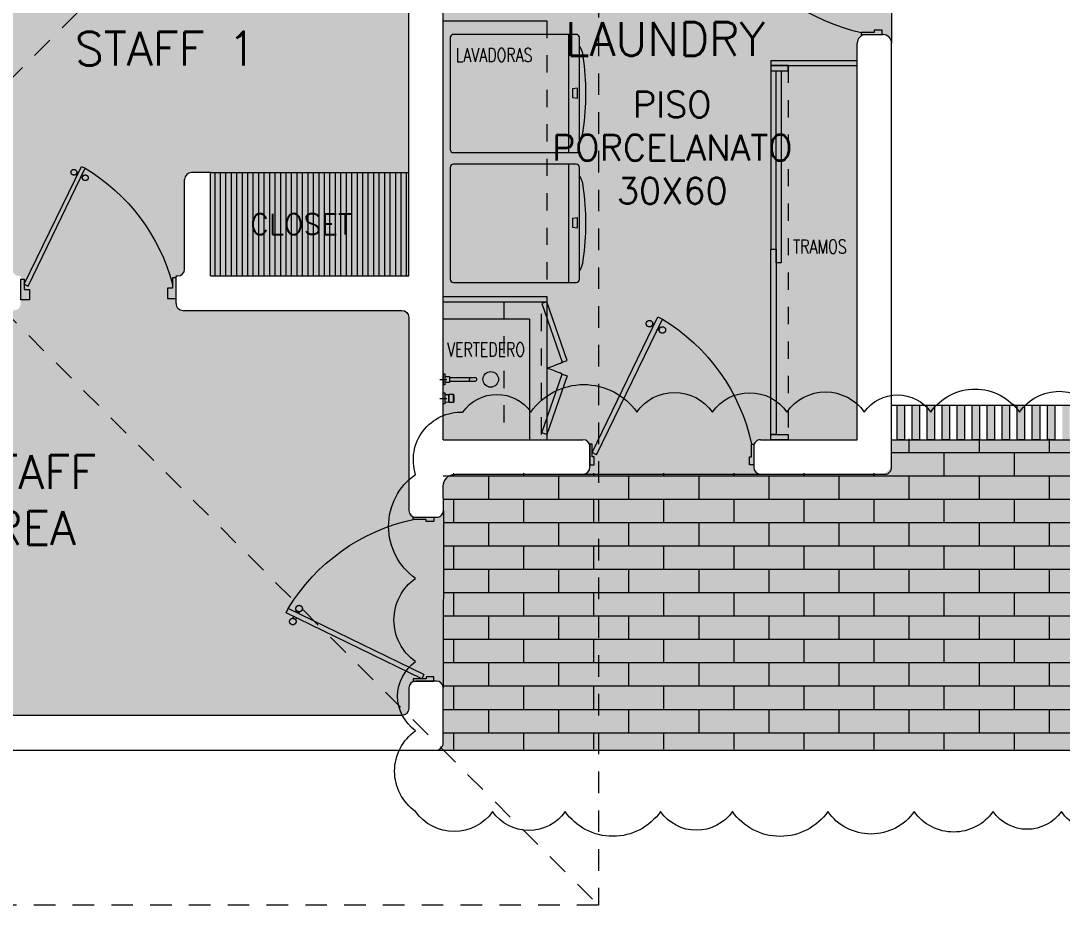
# Model space of a CAD drawing. Header units: metres. Extents: x 8 to 2416, y -346 to 476.
# Drawn here: x 124.92 to 130.96, y -191.69 to -186.56 of the extents above; entities that cross this region are included whole.
import ezdxf

# ---------------------------------------------------------------- set-up
doc = ezdxf.new("R2010")
doc.units = ezdxf.units.M
for name, pattern in [('0', [0]), ('CENTER2', [28.575000000000003, 19.05, -3.175, 3.175, -3.175]), ('DASHED', [0.75, 0.5, -0.25]), ('HIDDEN2', [0.1875, 0.125, -0.0625])]:
    doc.linetypes.add(name, pattern=pattern)
doc.layers.get('0').update_dxf_attribs({"color": 250, "linetype": '0', "lineweight": 20})
for name, color, linetype, lineweight in [('A-DOOR', 35, 'Continuous', 5), ('A-WALL', 250, 'Continuous', 20), ('baños', 140, 'Continuous', 0), ('closets', 253, 'Continuous', 0), ('MOB FIJOS', 251, 'Continuous', 0), ('MOBILIARIOS', 252, 'Continuous', 0), ('piso', 253, 'Continuous', 0), ('PROYECCION', 9, 'DASHED', 0), ('SE-3', 253, 'Continuous', 5), ('textos', 7, 'Continuous', 0)]:
    doc.layers.add(name, color=color, linetype=linetype, lineweight=lineweight)
doc.layers.add('hatch piso', color=253, linetype='Continuous', lineweight=0, transparency=0.7)
doc.layers.add('Techos 1', color=7, linetype='HIDDEN2', lineweight=9, true_color=0x42391a)
doc.styles.add('Arch-Dim', font='romans.shx', dxfattribs={"width": 0.75})
doc.styles.get("Standard").update_dxf_attribs({"font": 'arial.ttf', "height": 0.1875})

# ---------------------------------------------------------------- blocks, each defined once
blk = doc.blocks.new('puerta 1.00')
at = {"layer": 'A-DOOR'}
for p, q in [((-0.1499909777825792, -0.01249999999998863), (-0.9369131065861893, -0.3949003899592327)), ((-0.1376018300305759, -0.03799499105906534), (-0.9245239588341292, -0.4203953810183521)), ((-0.1376018300305759, -0.03799499105906534), (-0.1499909777825792, -0.01249999999998863)), ((-0.8776654875668441, -0.3661093421694943), (-0.8826347892953663, -0.3558832712826359)), ((-0.9369131065861893, -0.3949003899592185), (-0.9245239588341292, -0.4203953810182952)), ((-0.8945933787151716, -0.3743353558235185), (-0.8995626804436938, -0.3641092849366885)), ((-0.8822042309632252, -0.3998303468828937), (-0.8772349292346462, -0.4100564177697379)), ((-0.8652763398148409, -0.391604333228571), (-0.8603070380863755, -0.4018304041154153))]:
    blk.add_line(p, q, dxfattribs=at)
for points in [[(-0.08000000000000003, 0), (-0.07999999999977266, -0.02502577938815875), (-0.1250000000001364, -0.02502577938815875), (-0.1250000000001364, -0.01249999999998863), (-0.2000000000002728, -0.01249999999998863), (-0.2000000000002728, 0), (-0.08000000000000003, 0)], [(-0.08000000000000003, -0.949999999999676), (-0.07999999999977266, -0.9249742206115172), (-0.1250000000001364, -0.9249742206115172), (-0.1250000000001364, -0.9374999999996874), (-0.2000000000002728, -0.9374999999996874), (-0.2000000000002728, -0.949999999999676), (-0.08000000000000003, -0.949999999999676)]]:
    blk.add_lwpolyline(points, dxfattribs=at)
blk.add_arc((0.0366406024470507, 0.1601847667154885), 1.12290276596214, 211.1335814021241, 257.8342745107439, dxfattribs=at)
for points in [[(-0.8982293876285894, -0.3641570476290497), (-0.9032723932726299, -0.3641552480922314), (-0.9120053357341931, -0.3591091255589873), (-0.9170452244890726, -0.3503725840241714), (-0.9170416254155498, -0.3402865727359341), (-0.9119955028824052, -0.3315536302744846), (-0.9032589613473192, -0.3265137415195056), (-0.8931729500592382, -0.3265173405931563), (-0.8844400075977319, -0.3315634631261162), (-0.8794001188427956, -0.3403000046612163), (-0.8794037179163752, -0.3503860159494536), (-0.8844498404495198, -0.3591189584108889), (-0.8931863819846058, -0.3641588471658821), (-0.8982293876285894, -0.3641570476290497)], [(-0.8616537628267338, -0.4394241479959078), (-0.8666967684707743, -0.4394223484592317), (-0.8754297109322806, -0.4343762259259734), (-0.8804695996872169, -0.4256396843908874), (-0.8804660006136942, -0.4155536731029486), (-0.8754198780805496, -0.4068207306414706), (-0.8666833365455204, -0.4017808418864917), (-0.8565973252574395, -0.4017844409598581), (-0.8478643827958763, -0.4068305634931022), (-0.8428244940409968, -0.4155671050282024), (-0.8428280931145196, -0.4256531163161554), (-0.8478742156476073, -0.4343860587779034), (-0.8566107571826933, -0.4394259475325839), (-0.8616537628267338, -0.4394241479959078)]]:
    blk.add_open_spline(points, degree=2, dxfattribs=at)
blk = doc.blocks.new('P90')
at = {"layer": 'A-DOOR'}
for p, q in [((-0.04763083282114167, -0.8575866078958256), (0.636432514468197, -0.5264411160955547)), ((0.5843462005145739, -0.5516553717665715), (0.579994248867024, -0.5426653338130905)), ((0.5992280044015388, -0.5444512986345558), (0.5948760529868196, -0.5354612606810747)), ((0.647282523976628, -0.5488545081811367), (0.636432514468197, -0.5264411160955547)), ((-0.03678082331271071, -0.8799999999814077), (0.647282523976628, -0.5488545081811367)), ((0.5951962097901742, -0.5740687638521536), (0.599548161437724, -0.5830588016892193)), ((0.6100780139099697, -0.5668646907201378), (0.614429965324689, -0.5758547286736189)), ((-0.03678082331271071, -0.8799999999814077), (-0.04763083282114167, -0.8575866078958256))]:
    blk.add_line(p, q, dxfattribs=at)
for points in [[(-0.05999999982304871, -0.02000000001862645), (-0.05999999982304871, -0.04999999993015081), (-0.1199999998789281, -0.04999999993015081), (-0.1199999998789281, 0), (0, 0), (0, -0.02000000001862645)], [(-0.06678082334065039, -0.8799999999814077), (-0.06678082334065039, -0.849999999953468), (-0.1267808233965297, -0.849999999953468), (-0.1267808233965297, -0.9000000000000341), (-0.006780823517601675, -0.9000000000000341), (-0.006780823517601675, -0.8799999999814077)]]:
    blk.add_lwpolyline(points, close=True, dxfattribs=at)
blk.add_arc((-0.3258824736581118, -1.104976062896867), 1.122832499157005, 31.01389897194515, 75.07969121929474, dxfattribs=at)
for points in [[(0.5812270151805023, -0.5096414988860829), (0.5856572274938117, -0.5096497449325739), (0.5933223347533385, -0.5140942400088875), (0.5977382647693048, -0.5217758390121503), (0.5977217726763229, -0.5306362638715996), (0.5932772776000093, -0.5383013710147111), (0.5855956787131618, -0.5427173009142621), (0.5767352538537125, -0.5427008088212801), (0.5690701465941856, -0.5382563139777972), (0.56465421681105, -0.5305747149745343), (0.5646707086712013, -0.5217142899986698), (0.5691152037475149, -0.5140491829719736), (0.5767968026343624, -0.5096332529560073), (0.5812270151805023, -0.5096414988860829)], [(0.6132587480246912, -0.5758110076189382), (0.6176889605708311, -0.5758192536654292), (0.6253540675975273, -0.5802637485089122), (0.6297699976134936, -0.587945347512175), (0.6297535055205117, -0.5968057724880396), (0.6253090106770287, -0.6044708795147358), (0.6176274115573506, -0.6088868095307021), (0.6087669866979013, -0.6088703175541355), (0.6011018796712051, -0.6044258224778218), (0.5966859496552388, -0.596744223474559), (0.5967024417482207, -0.5878837986151098), (0.6011469365917037, -0.5802186914719982), (0.6088285357113818, -0.5758027615724473), (0.6132587480246912, -0.5758110076189382)]]:
    blk.add_open_spline(points, degree=2, dxfattribs=at)
blk = doc.blocks.new('bn29-51')
at = {"linetype": 'Continuous'}
for p, q in [((-0.1425000000000125, 0), (-0.07749999999995794, 0)), ((-0.1425000000000125, 0), (-0.1425000000000125, -0.008100000000013097)), ((-0.07749999999995794, -0.008100000000013097), (-0.07749999999995794, 0)), ((0.03249999999999886, 0), (-0.03249999999999886, 0)), ((-0.03249999999999886, 0), (-0.03249999999999886, -0.008100000000013097)), ((0.03249999999999886, -0.008100000000013097), (0.03249999999999886, 0)), ((-0.1419999999999675, -0.008600000000001273), (-0.07800000000000296, -0.008600000000001273)), ((-0.1274999999999693, -0.008600000000001273), (-0.1274999999999693, -0.03499999999996817)), ((-0.1274999999999693, -0.03499999999996817), (-0.09250000000000114, -0.03499999999996817)), ((-0.1214999999999975, -0.03499999999996817), (-0.1214999999999975, -0.1520028824097608)), ((-0.09849999999997294, -0.1520028824097608), (-0.09849999999997294, -0.03499999999996817)), ((-0.09250000000000114, -0.03499999999996817), (-0.09250000000000114, -0.008600000000001273)), ((-0.03200000000001069, -0.008600000000001273), (0.03200000000001069, -0.008600000000001273)), ((-0.02421641107898154, -0.03352623281875822), (-0.0240040082178723, -0.05786519031073567)), ((0.02401613082125209, -0.03332448748676597), (-0.02401624370006061, -0.03332448748676597)), ((-0.02318703845665482, -0.008600000000001273), (-0.02299588197436719, -0.03050436326782346)), ((-0.02264167001223427, -0.03097827962415067), (-0.02263113303118303, -0.03218569806142568)), ((-0.02249590101283161, -0.03100000000006276), (0.02249590101288845, -0.03100000000006276)), ((-0.01751534742899707, -0.05874135882413611), (-0.01750432535621371, -0.060004363267808)), ((0.01750432535627056, -0.060004363267808), (0.01751534742899707, -0.05874135883243525)), ((0.02263113303118303, -0.03218569806142568), (0.02264167001223427, -0.03097827962415067)), ((0.02299588197442404, -0.03050436326782346), (0.02318703845671166, -0.008600000000001273)), ((0.02400400847389506, -0.05786519780099297), (0.02421641140367115, -0.03352623281875822)), ((0.0242162987163681, -0.03352623281875822), (0.02421641140890074, -0.03352623281875822)), ((-0.01700434439467813, -0.06050000000004729), (0.01700434439473497, -0.06050000000004729)), ((-0.007136610318724479, -0.06100000000003547), (-0.007136610318724479, -0.06050000000004729)), ((-0.007132479186935825, -0.06100000000003547), (-0.007136610318724479, -0.06100000000003547)), ((-0.007132479186935825, -0.06100000000003547), (-0.007132479186935825, -0.06050000000004729)), ((-0.007121109770679368, -0.06100000000003547), (-0.007132479186935825, -0.06100000000003547)), ((-0.007121109770679368, -0.06100000000003547), (-0.007121109770679368, -0.06050000000004729)), ((-0.007103479239532362, -0.06100000000003547), (-0.007121109770679368, -0.06100000000003547)), ((-0.007103479239532362, -0.06100000000003547), (-0.007103479239532362, -0.06050000000004729)), ((-0.007080564905976416, -0.06100000000003547), (-0.007103479239532362, -0.06100000000003547)), ((-0.007080564905976416, -0.06100000000003547), (-0.007080564905976416, -0.06050000000004729)), ((-0.007053344082720514, -0.06100000000003547), (-0.007080564905976416, -0.06100000000003547)), ((-0.007053344082720514, -0.06100000000003547), (-0.007053344082720514, -0.06050000000004729)), ((-0.007022794082359951, -0.06100000000003547), (-0.007053344082720514, -0.06100000000003547)), ((-0.007022794082359951, -0.06100000000003547), (-0.007022794082359951, -0.06050000000004729)), ((-0.00698989221743318, -0.06100000000003547), (-0.007022794082359951, -0.06100000000003547)), ((-0.00698989221743318, -0.06100000000003547), (-0.00698989221743318, -0.06050000000004729)), ((-0.006955615800592341, -0.06100000000003547), (-0.00698989221743318, -0.06100000000003547)), ((-0.006955615800592341, -0.06100000000003547), (-0.006955615800592341, -0.06050000000004729)), ((-0.006920942144375886, -0.06100000000003547), (-0.006955615800592341, -0.06100000000003547)), ((-0.006920942144375886, -0.06100000000003547), (-0.006920942144375886, -0.06050000000004729)), ((-0.006870747063913996, -0.06100000000003547), (-0.006920942144375886, -0.06100000000003547)), ((-0.006870747063913996, -0.06100000000003547), (-0.006870747063913996, -0.06050000000004729)), ((-0.006819399944987481, -0.06100000000003547), (-0.006870747063913996, -0.06100000000003547)), ((-0.006819399944987481, -0.06100000000003547), (-0.006819399944987481, -0.06050000000004729)), ((-0.006783349551170659, -0.06100000000003547), (-0.006819399944987481, -0.06100000000003547)), ((-0.006783349551170659, -0.06100000000003547), (-0.006783349551170659, -0.06050000000004729)), ((-0.006745018700740957, -0.06100000000003547), (-0.006783349551170659, -0.06100000000003547)), ((-0.006745018700740957, -0.06100000000003547), (-0.006745018700740957, -0.06050000000004729)), ((-0.006703700017766323, -0.06100000000003547), (-0.006745018700740957, -0.06100000000003547)), ((-0.006703700017766323, -0.06100000000003547), (-0.006703700017766323, -0.06050000000004729)), ((-0.006658686126485236, -0.06100000000003547), (-0.006703700017766323, -0.06100000000003547)), ((-0.006658686126485236, -0.06100000000003547), (-0.006658686126485236, -0.06050000000004729)), ((-0.006609269651022487, -0.06100000000003547), (-0.006658686126485236, -0.06100000000003547)), ((-0.006609269651022487, -0.06100000000003547), (-0.006609269651022487, -0.06050000000004729)), ((-0.006554743215559711, -0.06100000000003547), (-0.006609269651022487, -0.06100000000003547)), ((-0.006554743215559711, -0.06100000000003547), (-0.006554743215559711, -0.06050000000004729)), ((-0.006489899899378315, -0.06100000000003547), (-0.006554743215559711, -0.06100000000003547)), ((-0.006489899899378315, -0.06100000000003547), (-0.006489899899378315, -0.06050000000004729)), ((-0.006418296718408101, -0.06100000000003547), (-0.006489899899378315, -0.06100000000003547)), ((-0.006418296718408101, -0.06100000000003547), (-0.006418296718408101, -0.06050000000004729)), ((-0.006339867973309765, -0.06100000000003547), (-0.006418296718408101, -0.06100000000003547)), ((-0.006339867973309765, -0.06100000000003547), (-0.006339867973309765, -0.06050000000004729)), ((-0.006254547964914536, -0.06100000000003547), (-0.006339867973309765, -0.06100000000003547)), ((-0.006254547964914536, -0.06100000000003547), (-0.006254547964914536, -0.06050000000004729)), ((-0.006162270993883112, -0.06100000000003547), (-0.006254547964914536, -0.06100000000003547)), ((-0.006162270993883112, -0.06100000000003547), (-0.006162270993883112, -0.06050000000004729)), ((-0.006062971361046721, -0.06100000000003547), (-0.006162270993883112, -0.06100000000003547)), ((-0.006062971361046721, -0.06100000000003547), (-0.006062971361046721, -0.06050000000004729)), ((-0.00595658336706606, -0.06100000000003547), (-0.006062971361046721, -0.06100000000003547)), ((-0.00595658336706606, -0.06100000000003547), (-0.00595658336706606, -0.06050000000004729)), ((-0.005843041312715513, -0.06100000000003547), (-0.00595658336706606, -0.06100000000003547)), ((-0.005843041312715513, -0.06100000000003547), (-0.005843041312715513, -0.06050000000004729)), ((-0.00572227949882631, -0.06100000000003547), (-0.005843041312715513, -0.06100000000003547)), ((-0.00572227949882631, -0.06100000000003547), (-0.00572227949882631, -0.06050000000004729)), ((-0.005599898278973114, -0.06100000000003547), (-0.00572227949882631, -0.06100000000003547)), ((-0.005599898278973114, -0.06100000000003547), (-0.005599898278973114, -0.06050000000004729)), ((-0.005494927875730582, -0.06100000000003547), (-0.005599898278973114, -0.06100000000003547)), ((-0.005494927875730582, -0.06050000000004729), (-0.005494927875730582, -0.06100000000003547)), ((-0.00524037614289341, -0.06100000000003547), (-0.005494927875730582, -0.06100000000003547)), ((-0.00524037614289341, -0.06100000000003547), (-0.00510776908319599, -0.06100000000003547)), ((-0.00510776908319599, -0.06050000000004729), (-0.00510776908319599, -0.06100000000003547)), ((-0.00510776908319599, -0.06100000000003547), (-0.00506737497826748, -0.06100000000003547)), ((-0.00506737497826748, -0.06100000000003547), (-0.003445448267171969, -0.06100000000003547)), ((-0.003445448267171969, -0.06100000000003547), (-0.003445448267171969, -0.06050000000004729)), ((-0.003445448267171969, -0.06100000000003547), (-0.001645448267169058, -0.06100000000003547)), ((-0.001645448267169058, -0.06100000000003547), (0.001645448267225902, -0.06100000000003547)), ((0.001645448267225902, -0.06100000000003547), (0.002745448267177153, -0.06100000000003547)), ((0.002745448267177153, -0.06100000000003547), (0.002745448267177153, -0.06050000000004729)), ((0.002745448267177153, -0.06100000000003547), (0.003692644155051994, -0.06100000000003547)), ((0.003692644155051994, -0.06100000000003547), (0.00375323531247318, -0.06100000000003547)), ((0.00375323531247318, -0.06100000000003547), (0.00375323531247318, -0.06050000000004729)), ((0.00375323531247318, -0.06100000000003547), (0.005240376142950254, -0.06100000000003547)), ((0.005494927875730582, -0.06100000000003547), (0.005240376142950254, -0.06100000000003547)), ((0.005494927875730582, -0.06100000000003547), (0.005494927875730582, -0.06050000000004729)), ((0.005494927875730582, -0.06100000000003547), (0.00669402858628132, -0.06100000000003547)), ((0.00669402858628132, -0.06100000000003547), (0.00669402858628132, -0.06050000000004729)), ((0.00669402858628132, -0.06100000000003547), (0.006857792841600485, -0.06100000000003547)), ((0.006857792841600485, -0.06100000000003547), (0.006857792841600485, -0.06050000000004729)), ((-0.1214999999999975, -0.1520028824097608), (-0.1099999999999852, -0.1520028824097608)), ((-0.121500000208556, -0.1520028824097608), (-0.121500000208556, -0.1788496701335589)), ((-0.1214999999999975, -0.1788496703142073), (-0.1214999999999975, -0.1824996703142006)), ((-0.09849999999997294, -0.1520028824097608), (-0.1099999999999852, -0.1520028824097608)), ((-0.09849999979141444, -0.1788496701335589), (-0.09849999979141444, -0.1520028824097608)), ((-0.09849999999997294, -0.1824996703142006), (-0.09849999999997294, -0.1788496703142073))]:
    blk.add_line(p, q, dxfattribs=at)
at = {"linetype": 'CENTER2'}
for p, q in [((-0.09000000044702006, 0), (-0.1299999995529504, 0)), ((-0.1099999999999852, 0.01999999955296516), (-0.1099999999999852, -0.01999999955296516)), ((0.01999999955299359, 0), (-0.01999999955293674, 0)), ((2.842170943040401e-14, 0.01999999955296516), (2.842170943040401e-14, -0.01999999955296516))]:
    blk.add_line(p, q, dxfattribs=at)
at = {"linetype": 'Continuous'}
for centre, radius, start, end in [((-0.1419999999999675, -0.008100000000013097), 0.0005000000000000004, 180, 270), ((-0.07800000000000296, -0.008100000000013097), 0.0005000000000000004, 270, 0), ((-0.03200000000001069, -0.008100000000013097), 0.0005000000000000004, 180, 270), ((-0.02401635036486027, -0.03352448750672465), 0.0002000000449246281, 89.9602516297263, 180.7921248073914), ((-0.02249590101283161, -0.03050000000007458), 0.0005000000000000013, 180.4999999999589, 253.0499437806828), ((-0.02213115206964744, -0.0321813347936768), 0.0004999999999999961, 180.4999999999589, 205.8891698380798), ((2.842170943040401e-14, -0.02144019388265406), 0.0251, 205.8891698380798, 208.3368500137295), ((-0.01700434439467813, -0.06000000000005912), 0.0004999999999999986, 180.4999999999589, 270), ((0.01700434439473497, -0.06000000000005912), 0.0005000000000000004, 270, 359.500000000041), ((2.842170943040401e-14, -0.02144019388265406), 0.02510000000000001, 331.6671445694841, 334.11083016192), ((0.02213115206964744, -0.0321813347936768), 0.0004999999999977541, 334.11083016192, 359.500000000041), ((0.02249590101288845, -0.03050000000007458), 0.0005000000000000004, 286.9500562193171, 359.500000000041), ((0.02401630522487608, -0.03352448750695203), 0.0002000000756466718, 359.5288123456754, 90.06566346202432), ((0.03200000000001069, -0.008100000000013097), 0.0005000000000000004, 270, 0)]:
    blk.add_arc(centre, radius, start, end, dxfattribs=at)
for points, knots in [([(-0.02400400906751088, -0.05786518310105748), (-0.02400396126077453, -0.05786520681851925), (-0.02270580722810678, -0.05786607945697142), (-0.01743483240105093, -0.05787130348142), (-0.009419063715796483, -0.0578767080309035), (-0.003122758223668143, -0.05788951387069119), (0.001801121883175938, -0.05788981113312275), (0.005401126159171099, -0.05788492059389228), (0.01134291568021695, -0.0578764207656377), (0.01758064992318964, -0.05786995888297497), (0.02264948258314803, -0.05786603276771984), (0.02400315799272335, -0.0578651627056388), (0.02400400182372664, -0.05786518290960885)], [0.2206625018554813, 0.2206625018554813, 0.2206625018554813, 0.2206625018554813, 0.2830677248118203, 0.3454722504581292, 0.4077885582351984, 0.4703297281781371, 0.4703990263359278, 0.5062925030047005, 0.5420963844449929, 0.595647865603058, 0.655398301644621, 0.7204072455012127, 0.7204072455012127, 0.7204072455012127, 0.7204072455012127]), ([(-0.02400400839289318, -0.05786518304194033), (-0.02400182740123569, -0.05793209478281369), (-0.02399674871347202, -0.05802015459335053), (-0.02394762044846743, -0.05814064256799156), (-0.02388985410507871, -0.05822256811597981), (-0.02381258475801928, -0.05828637797583269), (-0.02369624961139039, -0.05834446616540845), (-0.02360888422700214, -0.05835614541501855), (-0.02354237236127688, -0.0583633460494184)], [0, 0, 0, 0, 0.2392847564581418, 0.3699271991388763, 0.5001746047077509, 0.6303680818852515, 0.760882431197601, 1, 1, 1, 1]), ([(0.02354237551898564, -0.05836334574985358), (0.02360888692030017, -0.05835614514501231), (0.02369625174779344, -0.05834446593485154), (0.02381258605927883, -0.05828637780166446), (0.02388985486001616, -0.05822256796625425), (0.02394762076940538, -0.05814064246294492), (0.02399674867277213, -0.05802015452684373), (0.0240018273233602, -0.05793209479099914), (0.02400400829552041, -0.05786518306820199)], [0, 0, 0, 0, 0.2391167731459566, 0.369630825585778, 0.49982419077535, 0.630071712945299, 0.7607144562246947, 1, 1, 1, 1])]:
    blk.add_open_spline(points, degree=3, knots=knots, dxfattribs=at)
for points in [[(-0.02354134613952397, -0.05835752679990946), (-0.02140184582103188, -0.05851632745111601), (-0.0194292160616385, -0.05865994552505072), (-0.01751819225776785, -0.05878487542929633)], [(0.01751819190835135, -0.05878486930669169), (0.01942891580441142, -0.05865995674651003), (0.0214012396073997, -0.0585163613855002), (0.02354039276897879, -0.05835758739465291)], [(-0.1214999999999975, -0.1824996703142006), (-0.1214999999999975, -0.185101076014007), (-0.1190115336862334, -0.1903038874135063), (-0.1130038445620869, -0.1924589624577493), (-0.1099999999999852, -0.1924589624577493)], [(-0.1099999999999852, -0.1924589624577493), (-0.1069961554378835, -0.1924589624577493), (-0.100988466313737, -0.1903038874135063), (-0.09849999999997294, -0.185101076014007), (-0.09849999999997294, -0.1824996703142006)]]:
    blk.add_open_spline(points, degree=3, dxfattribs=at)
blk = doc.blocks.new('PL BASE 1N NASAS 09')
at = {"layer": 'A-DOOR'}
h = blk.add_hatch(color=256, dxfattribs=at)
h.dxf.hatch_style = 1
h.paths.add_polyline_path([(-108.9453918879786, -53.24971880325275), (-108.9021269092042, -53.24971880325275), (-108.9021269092042, -53.44971880325262), (-108.9453918879786, -53.44971880325262)])
h.paths.add_polyline_path([(-109.0329218455275, -53.24971880325275), (-108.9896568667531, -53.24971880325275), (-108.9896568667531, -53.44971880325262), (-109.0329218455275, -53.44971880325262)])
h.paths.add_polyline_path([(-109.1204518030764, -53.24971880325275), (-109.077186824302, -53.24971880325275), (-109.077186824302, -53.44971880325262), (-109.1204518030764, -53.44971880325262)])
h.paths.add_polyline_path([(-109.2069817606253, -53.24971880325275), (-109.163716781851, -53.24971880325275), (-109.163716781851, -53.44971880325262), (-109.2069817606253, -53.44971880325262)])
h.paths.add_polyline_path([(-109.2945117181742, -53.24971880325275), (-109.2512467393998, -53.24971880325275), (-109.2512467393998, -53.44971880325262), (-109.2945117181742, -53.44971880325262)])
h.paths.add_polyline_path([(-109.3810416757231, -53.24971880325275), (-109.3377766969488, -53.24971880325275), (-109.3377766969488, -53.44971880325262), (-109.3810416757231, -53.44971880325262)])
h.paths.add_polyline_path([(-109.468571633272, -53.24971880325275), (-109.4253066544977, -53.24971880325275), (-109.4253066544977, -53.44971880325262), (-109.468571633272, -53.44971880325262)])
h.paths.add_polyline_path([(-109.5551015908209, -53.24971880325275), (-109.5118366120466, -53.24971880325275), (-109.5118366120466, -53.44971880325262), (-109.5551015908209, -53.44971880325262)])
h.paths.add_polyline_path([(-109.6426315483698, -53.24971880325275), (-109.5993665695955, -53.24971880325275), (-109.5993665695955, -53.44971880325262), (-109.6426315483698, -53.44971880325262)])
h.paths.add_polyline_path([(-109.7301615059187, -53.24971880325275), (-109.6868965271444, -53.24971880325275), (-109.6868965271444, -53.44971880325262), (-109.7301615059187, -53.44971880325262)])
h.paths.add_polyline_path([(-109.8176914634676, -53.24971880325275), (-109.7744264846933, -53.24971880325275), (-109.7744264846933, -53.44971880325262), (-109.8176914634676, -53.44971880325262)])
h.paths.add_polyline_path([(-109.9042214210165, -53.24971880325275), (-109.8609564422422, -53.24971880325275), (-109.8609564422422, -53.44971880325262), (-109.9042214210165, -53.44971880325262)])
h.paths.add_polyline_path([(-109.9917513785654, -53.24971880325275), (-109.9484863997911, -53.24971880325275), (-109.9484863997911, -53.44971880325262), (-109.9917513785654, -53.44971880325262)])
h.paths.add_polyline_path([(-110.0782813361143, -53.24971880325275), (-110.03501635734, -53.24971880325275), (-110.03501635734, -53.44971880325262), (-110.0782813361143, -53.44971880325262)])
h.paths.add_polyline_path([(-110.1658112936632, -53.24971880325275), (-110.1225463148889, -53.24971880325275), (-110.1225463148889, -53.44971880325262), (-110.1658112936632, -53.44971880325262)])
h.paths.add_polyline_path([(-110.2523412512122, -53.24971880325275), (-110.2090762724378, -53.24971880325275), (-110.2090762724378, -53.44971880325262), (-110.2523412512122, -53.44971880325262)])
h.paths.add_polyline_path([(-110.3398712087611, -53.24971880325275), (-110.2966062299867, -53.24971880325275), (-110.2966062299867, -53.44971880325262), (-110.3398712087611, -53.44971880325262)])
h.paths.add_polyline_path([(-110.4057686769227, -53.24971880325275), (-110.3625036981484, -53.24971880325275), (-110.3625036981484, -53.44971880325262), (-110.4057686769227, -53.44971880325262)])
h.paths.add_polyline_path([(-110.4932986344716, -53.24971880325275), (-110.4500336556973, -53.24971880325275), (-110.4500336556973, -53.44971880325262), (-110.4932986344716, -53.44971880325262)])
h.paths.add_polyline_path([(-110.5798285920205, -53.24971880325275), (-110.5365636132462, -53.24971880325275), (-110.5365636132462, -53.44971880325262), (-110.5798285920205, -53.44971880325262)])
h.paths.add_polyline_path([(-110.6673585495694, -53.24971880325275), (-110.6240935707951, -53.24971880325275), (-110.6240935707951, -53.44971880325262), (-110.6673585495694, -53.44971880325262)])
h.paths.add_polyline_path([(-110.7538885071183, -53.24971880325275), (-110.710623528344, -53.24971880325275), (-110.710623528344, -53.44971880325262), (-110.7538885071183, -53.44971880325262)])
h.paths.add_polyline_path([(-110.8414184646672, -53.24971880325275), (-110.7981534858929, -53.24971880325275), (-110.7981534858929, -53.44971880325262), (-110.8414184646672, -53.44971880325262)])
h.paths.add_polyline_path([(-110.9279484222162, -53.24971880325275), (-110.8846834434418, -53.24971880325275), (-110.8846834434418, -53.44971880325262), (-110.9279484222162, -53.44971880325262)])
h.paths.add_polyline_path([(-111.0154783797651, -53.24971880325275), (-110.9722134009907, -53.24971880325275), (-110.9722134009907, -53.44971880325262), (-111.0154783797651, -53.44971880325262)])
h.paths.add_polyline_path([(-111.103008337314, -53.24971880325275), (-111.0597433585396, -53.24971880325275), (-111.0597433585396, -53.44971880325262), (-111.103008337314, -53.44971880325262)])
h.paths.add_polyline_path([(-111.1905382948628, -53.24971880325275), (-111.1472733160885, -53.24971880325275), (-111.1472733160885, -53.44971880325262), (-111.1905382948628, -53.44971880325262)])
h.paths.add_polyline_path([(-111.2770682524118, -53.24971880325275), (-111.2338032736374, -53.24971880325275), (-111.2338032736374, -53.44971880325262), (-111.2770682524118, -53.44971880325262)])
h.paths.add_polyline_path([(-111.3645982099607, -53.24971880325275), (-111.3213332311863, -53.24971880325275), (-111.3213332311863, -53.44971880325262), (-111.3645982099607, -53.44971880325262)])
h.paths.add_polyline_path([(-111.4511281675096, -53.24971880325275), (-111.4078631887352, -53.24971880325275), (-111.4078631887352, -53.44971880325262), (-111.4511281675096, -53.44971880325262)])
h.paths.add_polyline_path([(-111.5386581250585, -53.24971880325275), (-111.4953931462841, -53.24971880325275), (-111.4953931462841, -53.44971880325262), (-111.5386581250585, -53.44971880325262)])
h.paths.add_polyline_path([(-111.6251880826074, -53.24971880325275), (-111.581923103833, -53.24971880325275), (-111.581923103833, -53.44971880325262), (-111.6251880826074, -53.44971880325262)])
h.paths.add_polyline_path([(-111.7127180401563, -53.24971880325275), (-111.6694530613819, -53.24971880325275), (-111.6694530613819, -53.44971880325262), (-111.7127180401563, -53.44971880325262)])
h.paths.add_polyline_path([(-111.7992868560981, -53.2497188032528), (-111.7559830189309, -53.24971880325275), (-111.7559830189309, -53.44971880325262), (-111.7992868560981, -53.44971880325268)], flags=0)
h.paths.add_polyline_path([(-106.5055530766093, -53.24971880325275), (-106.4622880978349, -53.24971880325275), (-106.4622880978349, -53.44971880325262), (-106.5055530766093, -53.44971880325262)])
h.paths.add_polyline_path([(-106.5920830341582, -53.24971880325275), (-106.5488180553838, -53.24971880325275), (-106.5488180553838, -53.44971880325262), (-106.5920830341582, -53.44971880325262)])
h.paths.add_polyline_path([(-106.6796129917071, -53.24971880325275), (-106.6363480129327, -53.24971880325275), (-106.6363480129327, -53.44971880325262), (-106.6796129917071, -53.44971880325262)])
h.paths.add_polyline_path([(-106.766142949256, -53.24971880325275), (-106.7228779704816, -53.24971880325275), (-106.7228779704816, -53.44971880325262), (-106.766142949256, -53.44971880325262)])
h.paths.add_polyline_path([(-106.8536729068049, -53.24971880325275), (-106.8104079280305, -53.24971880325275), (-106.8104079280305, -53.44971880325262), (-106.8536729068049, -53.44971880325262)])
h.paths.add_polyline_path([(-107.0277328219027, -53.24971880325275), (-106.9844678431284, -53.24971880325275), (-106.9844678431284, -53.44971880325262), (-107.0277328219027, -53.44971880325262)])
h.paths.add_polyline_path([(-106.9412028643538, -53.24971880325275), (-106.8979378855794, -53.24971880325275), (-106.8979378855794, -53.44971880325262), (-106.9412028643538, -53.44971880325262)])
h.paths.add_polyline_path([(-107.1152627794516, -53.24971880325275), (-107.0719978006773, -53.24971880325275), (-107.0719978006773, -53.44971880325262), (-107.1152627794516, -53.44971880325262)])
h.paths.add_polyline_path([(-107.2027927370005, -53.24971880325275), (-107.1595277582261, -53.24971880325275), (-107.1595277582261, -53.44971880325262), (-107.2027927370005, -53.44971880325262)])
h.paths.add_polyline_path([(-107.2893226945494, -53.24971880325275), (-107.2460577157751, -53.24971880325275), (-107.2460577157751, -53.44971880325262), (-107.2893226945494, -53.44971880325262)])
h.paths.add_polyline_path([(-107.3768526520983, -53.24971880325275), (-107.333587673324, -53.24971880325275), (-107.333587673324, -53.44971880325262), (-107.3768526520983, -53.44971880325262)])
h.paths.add_polyline_path([(-107.4633826096472, -53.24971880325275), (-107.4201176308729, -53.24971880325275), (-107.4201176308729, -53.44971880325262), (-107.4633826096472, -53.44971880325262)])
h.paths.add_polyline_path([(-107.5509125671961, -53.24971880325275), (-107.5076475884218, -53.24971880325275), (-107.5076475884218, -53.44971880325262), (-107.5509125671961, -53.44971880325262)])
h.paths.add_polyline_path([(-107.638442524745, -53.24971880325275), (-107.5951775459707, -53.24971880325275), (-107.5951775459707, -53.44971880325262), (-107.638442524745, -53.44971880325262)])
h.paths.add_polyline_path([(-107.7259724822939, -53.24971880325275), (-107.6827075035196, -53.24971880325275), (-107.6827075035196, -53.44971880325262), (-107.7259724822939, -53.44971880325262)])
h.paths.add_polyline_path([(-107.8125024398428, -53.24971880325275), (-107.7692374610685, -53.24971880325275), (-107.7692374610685, -53.44971880325262), (-107.8125024398428, -53.44971880325262)])
h.paths.add_polyline_path([(-107.9000323973917, -53.24971880325275), (-107.8567674186174, -53.24971880325275), (-107.8567674186174, -53.44971880325262), (-107.9000323973917, -53.44971880325262)])
h.paths.add_polyline_path([(-107.9865623549406, -53.24971880325275), (-107.9432973761663, -53.24971880325275), (-107.9432973761663, -53.44971880325262), (-107.9865623549406, -53.44971880325262)])
h.paths.add_polyline_path([(-108.0740923124895, -53.24971880325275), (-108.0308273337152, -53.24971880325275), (-108.0308273337152, -53.44971880325262), (-108.0740923124895, -53.44971880325262)])
h.paths.add_polyline_path([(-108.1606222700385, -53.24971880325275), (-108.1173572912641, -53.24971880325275), (-108.1173572912641, -53.44971880325262), (-108.1606222700385, -53.44971880325262)])
h.paths.add_polyline_path([(-108.2481522275874, -53.24971880325275), (-108.204887248813, -53.24971880325275), (-108.204887248813, -53.44971880325262), (-108.2481522275874, -53.44971880325262)])
h.paths.add_polyline_path([(-108.3356821851362, -53.24971880325275), (-108.2924172063619, -53.24971880325275), (-108.2924172063619, -53.44971880325262), (-108.3356821851362, -53.44971880325262)])
h.paths.add_polyline_path([(-108.4232121426851, -53.24971880325275), (-108.3799471639108, -53.24971880325275), (-108.3799471639108, -53.44971880325262), (-108.4232121426851, -53.44971880325262)])
h.paths.add_polyline_path([(-108.5097421002341, -53.24971880325275), (-108.4664771214597, -53.24971880325275), (-108.4664771214597, -53.44971880325262), (-108.5097421002341, -53.44971880325262)])
h.paths.add_polyline_path([(-108.597272057783, -53.24971880325275), (-108.5540070790086, -53.24971880325275), (-108.5540070790086, -53.44971880325262), (-108.597272057783, -53.44971880325262)])
h.paths.add_polyline_path([(-108.6838020153319, -53.24971880325275), (-108.6405370365575, -53.24971880325275), (-108.6405370365575, -53.44971880325262), (-108.6838020153319, -53.44971880325262)])
h.paths.add_polyline_path([(-108.7713319728808, -53.24971880325275), (-108.7280669941064, -53.24971880325275), (-108.7280669941064, -53.44971880325262), (-108.7713319728808, -53.44971880325262)])
h.paths.add_polyline_path([(-108.8578619304297, -53.24971880325275), (-108.8145969516553, -53.24971880325275), (-108.8145969516553, -53.44971880325262), (-108.8578619304297, -53.44971880325262)])
edge = h.paths.add_edge_path()
edge.add_line((-111.7559830189309, -53.24971880325275), (-111.7559830189309, -53.44971880325274))
edge.add_line((-111.7569830189308, -53.44971880325274), (-111.7992868560981, -53.44971880325279))
edge.add_line((-111.7992868560981, -53.44971880325279), (-111.7992868560981, -53.2497188032528))
edge.add_line((-111.7992868560981, -53.2497188032528), (-111.7569830189308, -53.24971880325275))
h = blk.add_hatch(color=256, dxfattribs=at)
h.dxf.hatch_style = 1
h.paths.add_polyline_path([(-111.7560218773238, -53.24971880325275), (-111.7992868560981, -53.24971880325275), (-111.7992868560981, -53.44971880325262), (-111.7560218773238, -53.44971880325262)])
at = {"layer": 'closets', "transparency": 33554687}
h = blk.add_hatch(dxfattribs=at)
h.set_pattern_fill('LINE', color=256, scale=0.01, angle=90)
h.set_pattern_definition([(90, (-221.6194714636594, 143.8162787794183), (-0.03175, 1.944126793646423e-18), [])])
h.paths.add_polyline_path([(-115.7810712337413, -51.89971880325273), (-114.6315273407581, -51.89971880325273), (-114.6315273407581, -52.49971880325275), (-115.7810712337413, -52.49971880325275)])
at = {"layer": 'A-DOOR'}
for p, q in [((-111.8310712337411, -53.24971880325275), (-106.4310712337405, -53.24971880325275)), ((-111.7992868560981, -53.24971880325275), (-111.7570218773238, -53.24971880325275)), ((-111.7992868560981, -53.44971880325274), (-111.7992868560981, -53.24971880325275)), ((-111.7560218773238, -53.24971880325275), (-111.7560218773238, -53.44971880325274)), ((-111.8310712337411, -53.44971880325262), (-106.4310712337405, -53.44971880325262)), ((-111.7570218773238, -53.44971880325274), (-111.7992868560981, -53.44971880325274))]:
    blk.add_line(p, q, dxfattribs=at)
for points in [[(-111.7992868560981, -53.24971880325275), (-111.7560218773238, -53.24971880325275), (-111.7560218773238, -53.44971880325262), (-111.7992868560981, -53.44971880325262)], [(-111.7127568985492, -53.24971880325275), (-111.6694919197749, -53.24971880325275), (-111.6694919197749, -53.44971880325262), (-111.7127568985492, -53.44971880325262)], [(-111.6252269410003, -53.24971880325275), (-111.581961962226, -53.24971880325275), (-111.581961962226, -53.44971880325262), (-111.6252269410003, -53.44971880325262)], [(-111.5386969834514, -53.24971880325275), (-111.4954320046771, -53.24971880325275), (-111.4954320046771, -53.44971880325262), (-111.5386969834514, -53.44971880325262)], [(-111.4511670259025, -53.24971880325275), (-111.4079020471282, -53.24971880325275), (-111.4079020471282, -53.44971880325262), (-111.4511670259025, -53.44971880325262)], [(-111.3646370683536, -53.24971880325275), (-111.3213720895793, -53.24971880325275), (-111.3213720895793, -53.44971880325262), (-111.3646370683536, -53.44971880325262)], [(-111.2771071108047, -53.24971880325275), (-111.2338421320304, -53.24971880325275), (-111.2338421320304, -53.44971880325262), (-111.2771071108047, -53.44971880325262)], [(-111.1905771532558, -53.24971880325275), (-111.1473121744814, -53.24971880325275), (-111.1473121744814, -53.44971880325262), (-111.1905771532558, -53.44971880325262)], [(-111.1030471957069, -53.24971880325275), (-111.0597822169325, -53.24971880325275), (-111.0597822169325, -53.44971880325262), (-111.1030471957069, -53.44971880325262)], [(-111.015517238158, -53.24971880325275), (-110.9722522593837, -53.24971880325275), (-110.9722522593837, -53.44971880325262), (-111.015517238158, -53.44971880325262)], [(-110.9279872806091, -53.24971880325275), (-110.8847223018348, -53.24971880325275), (-110.8847223018348, -53.44971880325262), (-110.9279872806091, -53.44971880325262)]]:
    blk.add_lwpolyline(points, close=True, dxfattribs=at)
at = {"layer": 'A-WALL'}
for p, q in [((-114.6310712337411, -52.49971880325275), (-114.6310712337411, -49.08971878348911)), ((-112.0310712337411, -53.44971880325274), (-112.0310712337411, -51.1497188032526)), ((-111.9810712337411, -51.0997188032526), (-111.8810712337411, -51.0997188032526)), ((-111.8310712337412, -53.60971880325278), (-111.8310712337411, -51.1497188032526)), ((-115.781071233742, -51.89971880325273), (-115.891071233741, -51.89971880325277)), ((-115.7810712337413, -52.49971880325275), (-115.7810712337413, -51.89971880325273)), ((-115.9310712337411, -52.45971880325254), (-115.931071233741, -51.93971880325277)), ((-115.9810636228578, -52.49971880325258), (-115.9710712337411, -52.49971880325253)), ((-115.981063622858, -52.6597188032525), (-115.9810636228578, -52.49971880325258)), ((-115.7810712337419, -52.49971880325275), (-114.631071233741, -52.49971880325275)), ((-114.4310712337411, -53.44971880325274), (-113.6210712337413, -53.44971880325274)), ((-112.6310642258817, -53.48971880325244), (-112.6310642258816, -53.60971880325269)), ((-112.5910642258817, -53.44971880325242), (-112.0310712337411, -53.44971880325268)), ((-112.5910642258816, -53.64971880325267), (-111.8710712337412, -53.64971880325278))]:
    blk.add_line(p, q, dxfattribs=at)
for points in [[(-114.4310712337411, -53.44971880325274), (-114.4310712337411, -49.48971880325268, -0.4142135623730802), (-114.3910712337411, -49.44971880325268), (-113.8710712337412, -49.44971880325265, 0.4142135623730794), (-113.8310712337412, -49.40971880325265), (-113.8310712337412, -49.28971880325269, 0.414213562373095), (-113.8710712337412, -49.24971880325269), (-114.3910712337411, -49.24971880325269, -0.4142135623731346), (-114.4310712337411, -49.20971880325269), (-114.4310712337411, -48.88971880325386, 0.4142135623618917), (-114.4710712337396, -48.84971880325386), (-114.6810715550002, -48.84971880324583)], [(-115.9416182694311, -52.69971880325252), (-114.6710908431426, -52.69971880325274, -0.4140857397197507), (-114.6310908469521, -52.73970134591097), (-114.6306020260978, -53.8597362605948, 0.4140857397197523), (-114.5906020299073, -53.89971880325302), (-114.4704910777573, -53.89971880325302, 0.4154285380024995), (-114.4304914216101, -53.85955294758179), (-114.4310712337411, -53.71971880325267, -0.4142135623730677), (-114.3610712337411, -53.64971880325267), (-113.6510712337412, -53.64971880325267)], [(-114.3610712337411, -53.64971880325266), (-113.6210712337412, -53.64971880325266, 0.4142135623732907), (-113.5810712337412, -53.60971880325264), (-113.5810712337413, -53.48971880325271)]]:
    blk.add_lwpolyline(points, format="xyb", dxfattribs=at)
blk.add_lwpolyline([(-112.0310712337411, -53.44971880325274), (-112.0310712337411, -51.81615071649249)], dxfattribs=at)
blk.add_lwpolyline([(-114.6710712337411, -55.04971880325276), (-116.9910636228577, -55.04971880325282, 0.4142135623730878), (-117.0310636228577, -55.08971880325281), (-117.0310636228577, -55.20971880325275, 0.414213562373095), (-116.9910636228577, -55.24971880325275), (-114.4710712337411, -55.24971880325275, 0.414213562373095), (-114.4310712337411, -55.20971880325275), (-114.4310712337411, -54.8897188032527, 0.414213562373095), (-114.4710712337411, -54.8497188032527), (-114.5910712337411, -54.8497188032527, 0.414213562373095), (-114.6310712337411, -54.8897188032527), (-114.6310712337411, -55.00971880325276, -0.4142135623730878)], format="xyb", close=True, dxfattribs=at)
for centre, radius, start, end in [((-111.9810712337411, -51.1497188032526), 0.05, 90, 180), ((-111.8810712337411, -51.1497188032526), 0.05, 359.9999999999973, 90), ((-115.891071233741, -51.93971880325277), 0.04, 90.00000000002038, 179.9999999999886), ((-115.9710712337411, -52.45971880325253), 0.04, 270, 359.9999999999884), ((-115.941063622858, -52.6597188032525), 0.04, 179.9999999999349, 270.0000000000533), ((-113.6210712337413, -53.48971880325274), 0.04, 2.712377032352087e-11, 90), ((-112.5910642258817, -53.48971880325242), 0.04, 89.99999999997311, 180.0000000000271), ((-112.5910642258816, -53.60971880325267), 0.04, 180.0000000000271, 269.9999999999914), ((-111.8710712337412, -53.60971880325278), 0.04, 269.9999999999911, 359.9999999999973)]:
    blk.add_arc(centre, radius, start, end, dxfattribs=at)
at = {"layer": 'closets', "transparency": 33554687}
blk.add_line((-115.781071233742, -51.89971880325273), (-114.6310712337411, -51.89971880325273), dxfattribs=at)
at = {"layer": 'MOB FIJOS'}
for p, q in [((-114.4310710670944, -51.01971880325285), (-113.8311904870094, -51.01971880325274)), ((-112.5310712337411, -51.24971880325258), (-112.0310712337411, -51.24971880325256)), ((-112.5310712337411, -51.24971880325256), (-112.531071233741, -52.34356161098079)), ((-112.5310712337411, -51.27971880325256), (-112.0310712337411, -51.27971880325256)), ((-114.4310712337411, -52.61971874175244), (-113.830742774648, -52.6197186475079)), ((-114.4310710670944, -52.64971880325272), (-113.8307343857512, -52.64971870899424)), ((-113.8307343857512, -52.64971870899424), (-113.8307343857512, -53.44971870899425)), ((-113.931071239469, -52.74971880325273), (-114.4310712337411, -52.74971880325273)), ((-113.9307343857513, -52.74971870899424), (-113.9307343857513, -53.44971870899425))]:
    blk.add_line(p, q, dxfattribs=at)
for points in [[(-112.531071233741, -51.30971880325256), (-112.4310712349091, -51.30971880325256), (-112.4310712349091, -51.27971880325259), (-112.531071233741, -51.27971880325259)], [(-112.471071233741, -52.42436898978983), (-112.501071233741, -52.42436898978983), (-112.501071233741, -51.30971880325256), (-112.471071233741, -51.30971880325256)], [(-112.501071233741, -53.41971880325249), (-112.531071233741, -53.41971880325249), (-112.531071233741, -52.34356161098079), (-112.501071233741, -52.34356161098079)], [(-113.7413906643765, -53.00005589517014), (-113.7130364435918, -52.99025598885971), (-113.8307343857512, -52.64971870899424), (-113.8590886065359, -52.65951861530467)], [(-113.7413906643765, -53.06938152281815), (-113.7130364435918, -53.07918142912858), (-113.8307343857512, -53.41971870899405), (-113.8590886065359, -53.40991880268362)], [(-112.531071233741, -53.41971880325249), (-112.4310712349091, -53.41971880325249), (-112.4310712349091, -53.44971880325246), (-112.531071233741, -53.44971880325246)]]:
    blk.add_lwpolyline(points, close=True, dxfattribs=at)
for centre, start, end in [((-114.1534313221644, -52.07049084940068), 288.5037837877632, 293.9058796991124), ((-114.1534313221644, -53.99894656858762), 66.0941203008876, 71.49621621224368)]:
    blk.add_arc(centre, 1.016793331010125, start, end, dxfattribs=at)
blk.add_ellipse((-114.1560712365579, -53.09971880320867), major_axis=(0.03181980516607553, -0.03181980516607551), ratio=0.9999999987369571, start_param=2.356194489560823, end_param=8.639379796740409, dxfattribs=at)
at = {"layer": 'piso'}
for p, q in [((-111.8310712337411, -50.07971880325266), (-111.8310712337411, -51.1497188032526)), ((-113.6210712337412, -53.64971880325267), (-112.5910642258816, -53.64971880325267)), ((-114.4304914216101, -53.85955294758179), (-114.4310553393956, -54.8897188032527)), ((-114.4710712337411, -55.24971880325275), (-106.3910712337406, -55.24971880325269))]:
    blk.add_line(p, q, dxfattribs=at)
at = {"layer": 'PROYECCION', "color": 252, "linetype": 'DASHED', "ltscale": 0.1}
for p, q in [((-113.8311904870094, -51.01971880325274), (-113.8307343799974, -52.64971880127299)), ((-112.431071233741, -51.27971880325255), (-112.431071233742, -53.44971880325249)), ((-114.0810712337781, -52.64971880325272), (-114.0810712337781, -53.44971880325672)), ((-113.8607343857512, -53.41971870899427), (-113.8607343857512, -52.64971870899424))]:
    blk.add_line(p, q, dxfattribs=at)
at = {"layer": 'Techos 1'}
for p, q in [((-113.5310712337411, -47.94971880325273), (-117.6310712337414, -52.04971880325266)), ((-113.5310712337411, -47.94971880325273), (-113.5310712337411, -56.1497188032528)), ((-117.6310712337414, -52.04971880325255), (-113.5310712337411, -56.14971880325268)), ((-113.5310712337411, -56.1497188032528), (-123.3310712337411, -56.14979643551813))]:
    blk.add_line(p, q, dxfattribs=at)
at = {"xscale": -1, "rotation": 90}
blk.add_blockref('bn29-51', (-114.4310712336469, -53.20971880322426), dxfattribs=at)
at = {"layer": 'A-DOOR'}
blk.add_blockref('puerta 1.00', (-111.806983447775, -50.14971880325241), dxfattribs=at)
at = {"layer": 'A-DOOR', "xscale": -1}
for name, p, rotation in [('P90', (-115.9810636228579, -52.51143349058855), 270), ('puerta 1.00', (-113.5810712337412, -53.6747188032529), 90), ('puerta 1.00', (-113.5810712337412, -53.6747188032529), 90), ('puerta 1.00', (-114.4056151267242, -54.8497188032527), 180)]:
    blk.add_blockref(name, p, dxfattribs=dict(at, rotation=rotation))
at = {"layer": 'textos'}
for s, insert, char_height, width, attachment_point in [('{\\Fromans|c0; LAUNDRY}', (-113.8585186693208, -51.22194627143192), 0.195, 3.404876511770499, 7), ('{\\Fromans|c0; STAFF 1}', (-116.7007743027714, -51.27846926052511), 0.195, 3.404876511770499, 7), ('\\pxqc;{\\Fromans|c0;\\H0.8x;CLOSET\\H1.25x; }', (-113.5584421365774, -52.25986890605866), 0.15, 3.392973974809148, 9), ('{\\Fromans|c0;STAFF \\PAREA}', (-117.1966415187895, -54.05956603249798), 0.195, 3.422973974809149, 7)]:
    blk.add_mtext(s, dxfattribs=dict(at, insert=insert, char_height=char_height, width=width, attachment_point=attachment_point))
at = {"layer": 'textos', "char_height": 0.08, "attachment_point": 1, "style": 'Arch-Dim'}
for s, insert, width in [('\\pxt5.9124,29;LAVADORAS', (-114.3587568713196, -51.17774155151807), 26.65336975803461), ('\\pxqc,t5.9124,29;TRAMOS', (-112.6401107400989, -52.28924689662284), 0.7859384120567938)]:
    blk.add_mtext(s, dxfattribs=dict(at, insert=insert, width=width))
at = {"layer": 'textos', "lineweight": 13, "insert": (-114.4095321268645, -52.88604582438802), "char_height": 0.08, "width": 26.65336975803461, "attachment_point": 1, "style": 'Arch-Dim'}
blk.add_mtext('\\pxt5.9124,29;VERTEDERO', dxfattribs=at)
blk = doc.blocks.new('cl02b-planta')
blk.add_lwpolyline([(1.072851147777304, 0.6703813994686549), (0.3870511477773046, 0.6703813994686549)])
blk.add_lwpolyline([(0.7026158890587189, 0.6180805708115822), (0.7607665867899005, 0.6180805708115822), (0.7569802437168835, 0.6472929544874091), (0.7064022321317358, 0.6472929544874091)], close=True)
for centre, radius, start, end in [((0.4057884111090182, 1.337805234783419), 0.01873726333171319, 90, 180.0000000000007), ((1.054113884445592, 1.337805234783418), 0.01873726333171333, 3.434999055980597e-13, 90.00000000000061), ((0.4057884111090178, 0.6259797614468459), 0.01873726333171306, 180.0000000000008, 269.999999999999), ((1.054113884445592, 0.6259797614468467), 0.01873726333171306, 270, 359.9999999999991)]:
    blk.add_arc(centre, radius, start, end)
for points in [[(0.3870511477773046, 1.337805234783418), (0.3870511477773046, 1.100529965351075), (0.3870511477773046, 0.863254861278411), (0.3870511477773046, 0.6259797614468459)], [(1.054113884445592, 1.356542498115132), (0.8380053933334004, 1.356542498115132), (0.6218969022212089, 1.356542498115132), (0.4057884111090182, 1.356542498115132)], [(1.072851147777305, 0.6259797614468463), (1.072851147777305, 0.8632549192257042), (1.072851147777305, 1.100530077004561), (1.072851147777306, 1.337805234783418)], [(0.4057884111090173, 0.6072424981151328), (0.4221471631529496, 0.6072424981151328), (0.4385059151968815, 0.6072424981151328), (0.4548646672408134, 0.6072424981151328)]]:
    blk.add_open_spline(points, degree=3)
for points, knots in [([(0.4548646672408134, 0.6072424981151328), (0.6382556542651407, 0.6072424981151328), (0.821646641289469, 0.6072424981151328), (1.005037628313796, 0.6072424981151328), (1.021396376457497, 0.6072424981151328), (1.037755124601199, 0.6072424981151328), (1.054113884445592, 0.6072424981151339)], [-3.008028436157583, -3.008028436157583, -3.008028436157583, -3.008028436157583, -1.202999001067586, -1.202999001067586, -1.202999001067586, -1.041987697296763, -1.041987697296763, -1.041987697296763, -1.041987697296763]), ([(0.4548646672408134, 0.6072424981151328), (0.4672832298762937, 0.5945425011430487), (0.4923157440191863, 0.587782039081207), (0.5896086350337684, 0.573752765507936), (0.658313691861673, 0.5691424981151327), (0.7299511477773049, 0.5691424981151327)], [-2.130599459897832, -2.130599459897832, -2.130599459897832, -2.130599459897832, -1.882643774073399, -1.882643774073399, -1.083276728696553, -1.083276728696553, -1.083276728696553, -1.083276728696553]), ([(0.7299511477773049, 0.5691424981151327), (0.8015886036929363, 0.5691424981151327), (0.8702936605208409, 0.573752765507936), (0.9675865515354225, 0.587782039081207), (0.9926190656783156, 0.5945425011430487), (1.005037628313796, 0.6072424981151328)], [-1.083276728696553, -1.083276728696553, -1.083276728696553, -1.083276728696553, -0.2839096833197079, -0.2839096833197079, -0.0359539974952745, -0.0359539974952745, -0.0359539974952745, -0.0359539974952745])]:
    blk.add_open_spline(points, degree=3, knots=knots)
blk = doc.blocks.new('PL MUEBLES 1N NASAS 09')
at = {"layer": 'hatch piso'}
h = blk.add_hatch(dxfattribs=at)
h.set_pattern_fill('AR-BRSTD', color=256, scale=0.002)
h.set_pattern_definition([(0, (-12.57728197137635, 39.35899722766072), (0, 0.1354836), []), (90, (-12.57728197137635, 39.35899722766072), (-0.2032, 0.1354836), [0.1354836, -0.1354836])])
h.paths.add_polyline_path([(47.83047333544062, 32.95899722776375), (47.83047333544062, 34.55899722776377), (50.43047333544052, 34.55899722776377), (50.43047333544064, 34.75899722776381), (55.83047333544118, 34.75899722776381), (55.82906068858608, 32.95899722776375)])
at = {"layer": 'baños'}
blk.add_blockref('PL BASE 1N NASAS 09', (162.2615445691817, 88.20329366328178), dxfattribs=at)
at = {"layer": 'MOBILIARIOS', "rotation": 89.99999999999999}
for p in [(49.22658452087262, 36.03200979091295), (49.22658452087262, 35.2793338346647)]:
    blk.add_blockref('cl02b-planta', p, dxfattribs=at)

msp = doc.modelspace()

# ---------------------------------------------------------------- hatches: boundary and pattern name
at = {"layer": 'SE-3', "true_color": 0x84b4e1, "transparency": 33554508}
h = msp.add_hatch(color=151, dxfattribs=at)
h.dxf.hatch_style = 1
edge = h.paths.add_edge_path()
edge.add_line((125.86707258368, -187.4725323919426), (125.8670649727963, -188.0025323919423))
edge.add_arc((125.8255713110788, -188.0019136970014), 0.0414982740141944, 258.1823765338926, 359.14574947685117, ccw=False)
edge.add_line((125.8170725836796, -188.0425323919428), (125.8170725836794, -188.2025323919422))
edge.add_arc((125.8570725836794, -188.2025323919423), 0.04000000000002046, 179.9999999999186, 267.736574457352)
edge.add_line((125.8554928255214, -188.2425011843204), (124.8800931843831, -188.2423989578966))
edge.add_arc((124.8768286906964, -188.2025323919425), 0.04000000000000661, 274.6812492377267, 360)
edge.add_line((124.9168286906964, -188.2025323919425), (124.9168286906962, -188.0425323919424))
edge.add_arc((124.9086667403249, -188.0017391865262), 0.04160171921915043, 181.0925047706699, 281.314401668648, ccw=False)
edge.add_line((124.8670725836781, -188.0025323919424), (124.8670725836799, -186.4325323919426))
edge.add_arc((124.82707258368, -186.4325323919424), 0.03999999999990678, 359.999999999715, 447.2736890062206)
edge.add_line((124.8289751896565, -186.3925776664335), (124.7570725836793, -186.3925323919425))
edge.add_arc((124.7570725836794, -186.4325323919425), 0.04000000000004889, 90.00000000006106, 179.9999999999593)
edge.add_line((124.7170725836793, -186.4325323919425), (124.7172382158605, -185.5561687555789))
edge.add_arc((124.7570725836791, -185.5525323919425), 0.03999999999998747, 185.2159085704919, 270.0000000000407)
edge.add_line((124.7570725836791, -185.5925323919425), (124.8270725836799, -185.5925323919425))
edge.add_arc((124.8270725836799, -185.5525323919425), 0.03999999999999204, 270, 360)
edge.add_line((124.8670725836799, -185.5525323919425), (124.8670725836817, -184.660890981596))
edge.add_arc((124.9369795978035, -184.6624569973396), 0.06992455240287242, 90.11011509980591, 178.7167083371552, ccw=False)
edge.add_line((124.9368452119135, -184.5925325740729), (127.117064651463, -184.5925322048082))
edge.add_arc((127.1170646533369, -184.6425325242678), 0.05000031945954223, 0.00015163260360395725, 90.00000214738282, ccw=False)
edge.add_line((127.1670649727963, -184.6425323919425), (127.1670725836792, -187.4425323919425))
edge.add_line((127.1670725836792, -187.4425323919425), (127.1670649727963, -188.0425323919426))
edge.add_line((127.1670649727963, -188.0425323919426), (126.0170649727956, -188.0425323919426))
edge.add_line((126.0170649727955, -188.0425323919426), (126.0170649727954, -187.4425323919425))
edge.add_line((126.0170649727954, -187.4425323919425), (125.89707258368, -187.4425323919426))
edge.add_arc((125.89707258368, -187.4725323919426), 0.03000000000000114, 90.00000000002716, 180)
h = msp.add_hatch(color=151, dxfattribs=at)
h.dxf.hatch_style = 1
edge = h.paths.add_edge_path()
edge.add_line((129.7670649727973, -184.9908821470135), (127.3670649727971, -184.9908821470132))
edge.add_line((127.367064972797, -184.9908821470132), (127.3670649727972, -188.9201363432199))
edge.add_line((127.3670649727972, -188.9201363432199), (127.3670649727963, -188.9925323919425))
edge.add_line((127.3670649727963, -188.9925323919425), (128.1770649727962, -188.9925323919425))
edge.add_arc((128.1770649727962, -189.0325323919425), 0.03999999999999204, -4.069988790433854e-11, 90, ccw=False)
edge.add_line((128.2170649727962, -189.0325323919425), (128.2170649727962, -189.1525323919424))
edge.add_arc((128.1770649727962, -189.1525323919425), 0.03999999999996362, -87.85611624708667, 4.0813574742060155e-11, ccw=False)
edge.add_line((128.1785613367749, -189.192504393329), (129.2070719806558, -189.1925323919424))
edge.add_arc((129.2070719806557, -189.1525323919425), 0.03999999999990678, 179.9999999998779, 270.0000000001221, ccw=False)
edge.add_line((129.1670719806558, -189.1525323919425), (129.1670719806557, -189.0325323919422))
edge.add_arc((129.2070719806557, -189.0325323919422), 0.03999999999999204, 89.9999999999593, 180.0000000000407, ccw=False)
edge.add_line((129.2070719806557, -188.9925323919422), (129.7670649727963, -188.9925323919425))
edge.add_line((129.7670649727963, -188.9925323919425), (129.7670649727975, -188.9201363432202))
edge.add_line((129.7670649727975, -188.9201363432202), (129.7670649727974, -186.6925323919424))
edge.add_arc((129.8170649727951, -186.6925323919402), 0.04999999999770921, 95.49232455592409, 180.0000000025078, ccw=False)
edge.add_line((129.8122793524641, -186.6427619404874), (129.9170649727963, -186.6425323919424))
edge.add_arc((129.9170649727963, -186.6925323919424), 0.05000000000003979, 4.919117622218721, 89.99999999993491, ccw=False)
edge.add_line((129.966880809799, -186.6882449237234), (129.9670370151561, -185.6540276610113))
edge.add_arc((129.9270649727963, -185.6525323919425), 0.03999999999997247, 269.9999999999186, 357.8576856876467, ccw=False)
edge.add_line((129.9270649727963, -185.6925323919424), (129.8056606851994, -185.6925077340466))
edge.add_arc((129.8070649727962, -185.6525323919425), 0.03999999999992872, 180.0000000004885, 267.9880927583862, ccw=False)
edge.add_line((129.7670649727963, -185.6525323919429), (129.7670649727973, -184.9908821470135))
h = msp.add_hatch(color=151, dxfattribs=at)
h.dxf.hatch_style = 1
edge = h.paths.add_edge_path()
edge.add_line((120.9170938808583, -188.2425323919425), (127.1325254844319, -188.2429095667856))
edge.add_arc((127.1270453633949, -188.2825323919425), 0.03999999999989107, 0.02500580081488124, 82.12553883484401, ccw=False)
edge.add_line((127.1670453595854, -188.2825149346008), (127.1675341804396, -189.4025498492846))
edge.add_arc((127.2075341766301, -189.4025323919428), 0.0400000000000016, 180.0250058009369, 270)
edge.add_line((127.2075341766301, -189.4425323919428), (127.3276451287801, -189.4425323919428))
edge.add_arc((127.3276451287801, -189.4025323919428), 0.04000000000002046, 269.9999999999797, 360.237571434812)
edge.add_line((127.3676447849273, -189.4023665362682), (127.3670649727963, -190.4325323919425))
edge.add_arc((127.3270649727963, -190.4325323919425), 0.04000000000002046, 4.071109992271219e-11, 89.99999999997965)
edge.add_line((127.3270649727963, -190.3925323919425), (127.2070649727963, -190.3925323919425))
edge.add_arc((127.2070649727962, -190.4325323919425), 0.03999999999996362, 89.99999999993894, 179.9644306706708)
edge.add_line((127.1670649805042, -190.4325075598677), (127.1670649727963, -190.5525323919425))
edge.add_arc((127.1270649727963, -190.5525323919426), 0.03999999999994941, -90.0000000000814, 4.0813574742060155e-11, ccw=False)
edge.add_line((127.1270649727963, -190.5925323919425), (120.8670649727963, -190.5933179863085))
edge.add_line((120.8670649727963, -190.5933179863085), (120.8670649727963, -188.2825323919424))
edge.add_arc((120.9087403210885, -188.2833705506232), 0.04168377580369747, 78.43946515682342, 178.847844498456, ccw=False)
h = msp.add_hatch(color=151, dxfattribs=at)
h.dxf.hatch_style = 1
edge = h.paths.add_edge_path()
edge.add_line((127.4266719004069, -189.193308233975), (129.8970652003806, -189.1925323919422))
edge.add_arc((129.8970649727962, -189.1225323919426), 0.06999999999999365, 270.0001862802678, 360)
edge.add_line((129.9670649727962, -189.1225323919426), (129.9670649727964, -188.9925323919424))
edge.add_line((129.9670649727964, -188.9925323919424), (135.3670649727968, -188.9925323919425))
edge.add_line((135.3670649727968, -188.9925323919425), (135.3670649727968, -190.7917510400496))
edge.add_line((135.3670649727968, -190.7917510400496), (127.3672988944586, -190.7933137438354))
edge.add_line((127.3672988944587, -190.7933137438354), (127.3672988944584, -189.2568144978067))
edge.add_arc((127.4370649727963, -189.2625323919425), 0.070000000000023, 98.53841390677758, 175.3146197077808, ccw=False)

# ---------------------------------------------------------------- linework, layer by layer
at = {"color": 6}
msp.add_lwpolyline([(131.4063781296095, -191.1494630959335, -0.52056705), (130.9511233509196, -191.1494630959335, -0.52056705), (130.555155863305, -191.1494630959335, -0.52056705), (130.0978359988072, -191.1494630959335, -0.52056705), (129.5969357027776, -191.1494630959335, -0.52056705), (129.0439301382361, -191.1494630959335, -0.52056705), (128.6262843360571, -191.1494630959335, -0.52056705), (128.073909487378, -191.1494630959335, -0.52056705), (127.6528659578107, -191.1494630959335, -0.52056705), (127.206671772502, -191.1494630959335, -0.52056705), (127.206671772502, -190.6808412100931, -0.52056705), (127.206671772502, -190.2797262672136, -0.52056705), (127.206671772502, -189.7966792992275, -0.52056705), (127.206671772502, -189.1938878728941, -0.52056705), (127.4808513214167, -188.8322753138953, -0.52056705), (127.8746316491854, -188.8322753138953, -0.52056705), (128.4890608004657, -188.8322753138953, -0.52056705), (128.9274897075979, -188.8322753138953, -0.52056705), (129.3597843943254, -188.8322753138953, -0.52056705), (129.8085285576604, -188.8322753138953, -0.52056705), (130.1934483448447, -188.8322753138953, -0.52056705), (130.7076750566787, -188.8322753138953, -0.52056705), (131.1706510182661, -188.8322753138953, -0.52056705)], format="xyb", dxfattribs=at)

# ---------------------------------------------------------------- block references
msp.add_blockref('PL MUEBLES 1N NASAS 09', (79.53659163735571, -223.7461072519716))

# ---------------------------------------------------------------- texts
at = {"layer": 'textos', "color": 5, "insert": (130.814649573449, -187.6232484154026), "char_height": 0.15, "width": 4.239917131042262, "attachment_point": 9}
msp.add_mtext('\\pxqc;{\\Fromans|c0;PISO \\PPORCELANATO\\P30X60}', dxfattribs=at)

doc.saveas('drawing.dxf')
